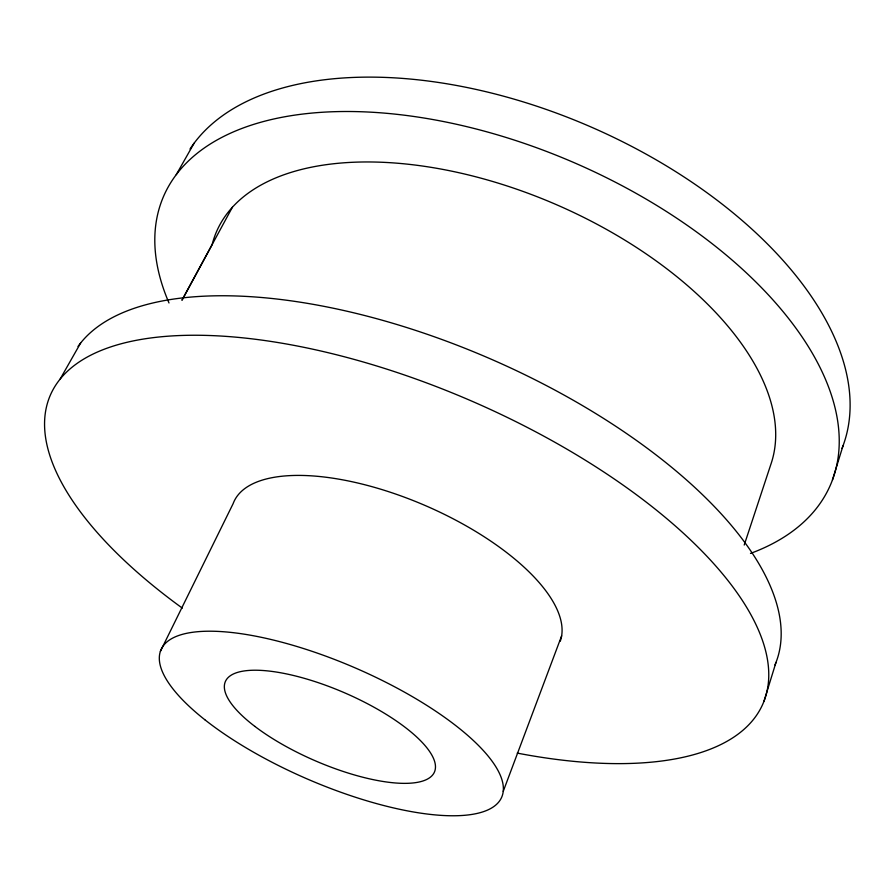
<?xml version="1.0" encoding="UTF-8"?>
<svg xmlns="http://www.w3.org/2000/svg" width="894" height="894" viewBox="0 0 894 894"><rect width="100%" height="100%" fill="white"/><g stroke="black" fill="none" stroke-linecap="round" stroke-linejoin="round"><path stroke-width="1.34" d="M763.923 701.432L775.992 662.42M832.437 479.989L843.008 445.827M744.21 545.049L770.829 464.455A300.708 159.657 23.4 0 0 538.344 197.194A300.708 159.657 23.4 0 0 212.113 244.699L182.253 299.747M503.233 791.358L561.644 635.824M160.395 651.335L233.11 503.691A177.493 72.895 23.4 0 1 421.398 503.903A177.493 72.895 23.4 0 1 560.27 641.188M181.918 300.283L232.395 207.24M60.177 379.022L80.65 342.983M176.252 174.665L194.121 143.185M190.02 149.03A359.466 198.367 23.4 0 1 602.824 132.267A359.466 198.367 23.4 0 1 842.014 448.408M182.32 608.121A388.287 161.982 23.4 0 1 171.939 335.932A388.287 161.982 23.4 0 1 723.078 574.507A388.287 161.982 23.4 0 1 517.246 753.106M78.024 346.459A383.884 168.027 23.4 0 1 505.501 365.59A383.884 168.027 23.4 0 1 774.975 664.924M169 302.965A363.322 193.942 23.4 0 1 572.987 162.183A363.322 193.942 23.4 0 1 750.479 553.431M254.924 726.442A113.896 37.012 23.4 0 0 431.746 775.958A113.896 37.012 23.4 0 0 303.055 677.976A113.896 37.012 23.4 0 0 254.924 726.442M204.748 719.67A185.617 60.49 23.4 0 0 495.522 805.248A185.617 60.49 23.4 0 0 293.757 645.546A185.617 60.49 23.4 0 0 204.748 719.67"/></g></svg>
